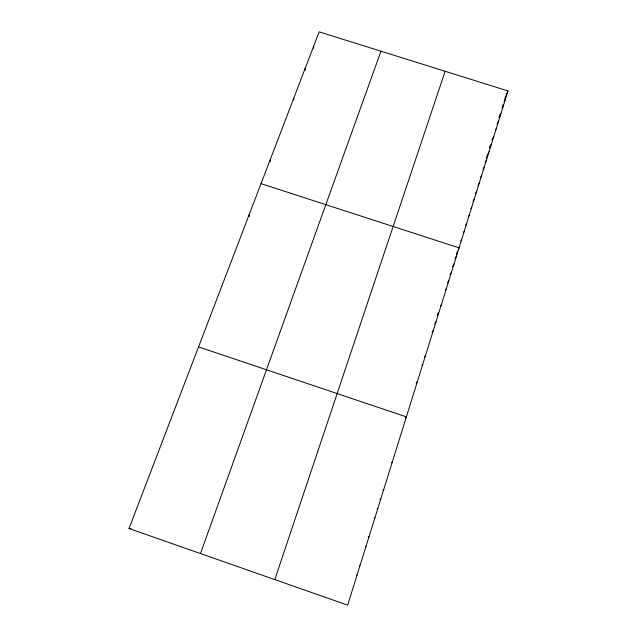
<?xml version="1.0" encoding="UTF-8"?>
<svg xmlns="http://www.w3.org/2000/svg" width="637" height="637" viewBox="0 0 637 637"><rect width="100%" height="100%" fill="white"/><g stroke="black" fill="none" stroke-linecap="round" stroke-linejoin="round"><path stroke-width="0.96" d="M313.579 48.245L313.603 46.35M438.097 312.855L437.237 315.61L438.646 313.348M456.363 254.306L457.191 251.655M486.357 158.143L487.162 155.571M490.347 145.355L489.558 147.903L491.43 144.042M499.886 114.787L499.01 117.598L500.961 113.474M502.211 107.319L503.087 104.532M504.822 98.966L505.69 96.187M507.984 90.94L347.675 605.15L129.016 528.511L319.161 31.85L507.984 90.94L505.977 95.263M274.81 579.606L445.144 71.28M200.472 553.553L380.95 51.191M504.066 101.816L505.651 98.416M502.131 108.441L503.31 105.925M497.051 124.303L498.596 121.054M495.451 130.274L496.215 128.682M491.939 140.267L493.826 136.342M487.528 154.815L489.017 151.789M485.123 162.539L486.588 159.569M483.061 169.577L484.152 167.388M480.624 177.397L481.699 175.247M477.909 185.781L479.239 183.153M475.449 193.672L476.763 191.092M472.973 201.595L474.27 199.078M470.918 208.745L471.77 207.105M468.41 216.779L469.254 215.171M465.48 225.633L466.722 223.284M463.362 232.959L464.182 231.438M460.822 241.12L461.626 239.631M458.266 249.322L459.062 247.865L261.043 183.647M454.977 258.726L456.554 255.907M452.485 266.728L454.038 263.989M449.977 274.77L451.506 272.103M447.453 282.852L448.958 280.272M445.414 290.146L446.402 288.473M440.286 306.572L441.242 305.012M434.649 323.899L436.034 321.725M432.045 332.235L433.407 330.149M424.592 356.903L425.452 355.685M421.925 365.447L422.769 364.284M416.152 383.187L417.362 381.627M405.275 418.055L406.374 416.869L198.545 346.902M391.341 462.709L392.304 462.008M382.805 490.084L383.673 489.686M379.931 499.304L380.767 499.018M377.032 508.581L377.837 508.398M374.126 517.905L374.898 517.833M129.016 528.511L131.063 528.463M368.258 536.712L368.966 536.856M365.296 546.196L365.98 546.45M359.332 565.322L359.945 565.791M356.322 574.956L356.903 575.553M249.051 214.964L249.354 216.58M270.144 159.879L270.335 161.75M293.737 98.257L293.784 99.969M305.179 68.374L305.179 70.189"/></g></svg>
